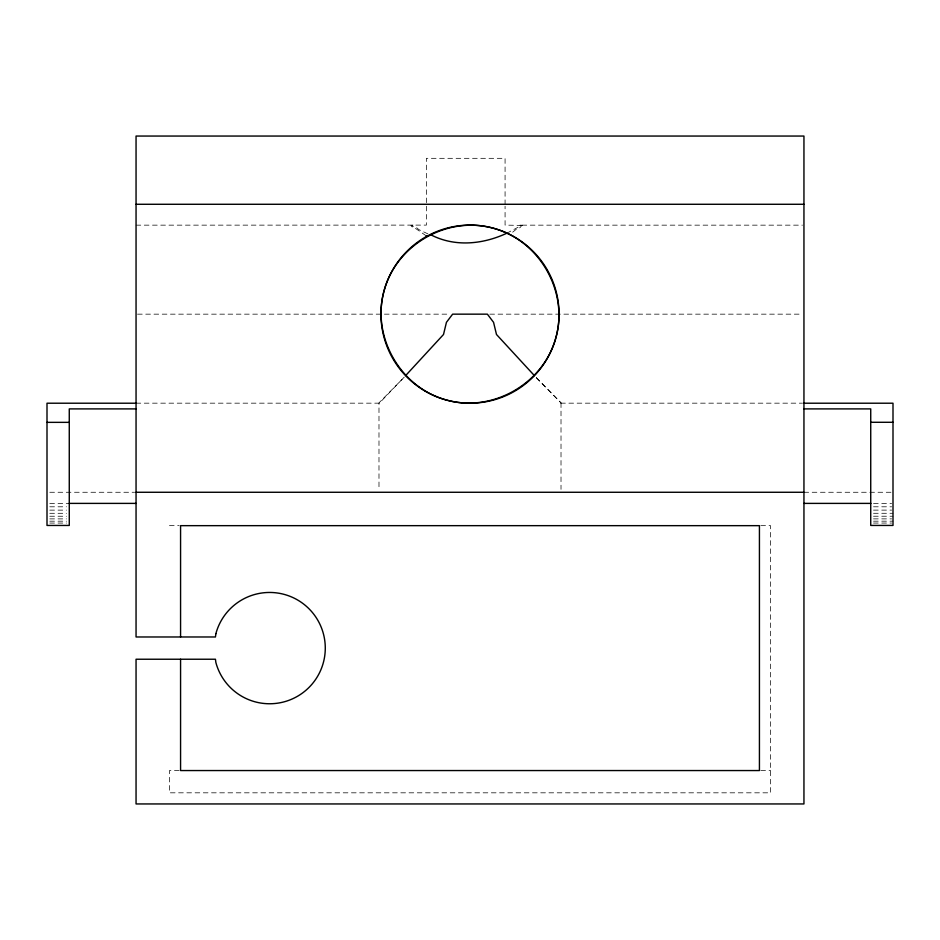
<?xml version="1.0" encoding="UTF-8"?>
<svg xmlns="http://www.w3.org/2000/svg" width="940" height="940" viewBox="0 0 940 940"><rect width="100%" height="100%" fill="white"/><g stroke="black" fill="none" stroke-linecap="round" stroke-linejoin="round"><path stroke-width="0.7" stroke-dasharray="4.7 3.53" d="M404.271 377.116L378.985 402.884L378.985 489.329M136.053 403.166L379.349 403.166L403.73 377.61M506.625 233.308L522.029 225.154L519.973 227.68L516.683 228.913L511.959 232.756M536.27 377.61L561.015 402.884L535.73 377.116M411.109 225.424L413.036 225.107M136.053 225.154L426.372 225.107L426.372 158.32L505.074 158.32L505.074 204.779M522.029 225.154L802.478 225.154M137.522 314.16L450.178 314.16M489.822 314.16L802.478 314.16M560.651 403.166L802.478 403.166M49.797 492.266L134.596 492.266M803.947 492.266L891.602 492.266M49.785 503.394L69.114 503.394M873.519 503.394L891.614 503.394M49.785 506.801L66.481 506.801M873.519 506.801L891.614 506.801M49.785 510.126L66.481 510.126M873.519 510.115L891.614 510.115M49.785 513.299L66.481 513.299M873.519 513.287L893 513.287M49.785 516.236L66.481 516.236M873.519 516.225L893 516.225M49.785 518.892L66.481 518.892M873.519 518.88L891.614 518.88M49.785 521.183L66.481 521.183M873.519 521.171L893 521.171M49.785 523.063L66.481 523.063M873.519 523.051L891.614 523.051M169.447 525.66L179.188 525.66M760.812 525.66L770.553 525.66L770.553 792.82L169.447 792.82L169.447 770.553L179.188 770.553M760.812 770.553L770.553 770.553M519.973 225.107L522.147 225.318M521.712 225.424L505.074 225.107L505.074 206.224M427.923 233.884L418.852 229.595L416.373 227.457C414.058 228.256 408.406 222.557 412.472 227.327L416.232 228.913L426.372 235.952M561.015 402.884L561.015 489.329"/><path stroke-width="1.41" d="M405.645 375.577L443.515 334.487L446.441 322.326L452.622 314.16L487.378 314.16L493.559 322.326L496.485 334.487L534.355 375.577M506.625 233.308C482.69 244.435 454.514 247.267 430.485 234.601M136.053 204.274L803.947 204.274M136.053 403.213L47 403.213L47 525.448L69.266 525.448L69.266 408.9L136.053 408.9M803.947 403.213L893 403.213L893 525.437L870.734 525.437L870.734 408.9L803.947 408.9M870.734 422.283L893 422.283M47 422.354L69.266 422.354M136.053 492.266L803.947 492.266M69.114 503.394L136.053 503.394M803.947 503.394L870.886 503.394M426.372 235.952L427.289 236.281M180.574 636.979L180.574 525.66L759.426 525.66L759.426 770.553L180.574 770.553L180.574 659.234M215.871 633.701L215.436 636.979L136.053 636.979L136.053 136.053L803.947 136.053L803.947 803.947L136.053 803.947L136.053 659.234L215.436 659.234L215.871 662.512A55.66 55.66 0 0 0 301.552 693.697A55.66 55.66 0 0 0 301.552 602.516A55.66 55.66 0 0 0 215.871 633.701M383.978 291.106C371.359 337.072 400.839 388.126 446.947 400.181C492.913 412.801 543.966 383.32 556.022 337.202C568.641 291.247 539.161 240.182 493.054 228.138C447.088 215.518 396.034 244.999 383.978 291.106M425.479 391.275A89.053 89.053 0 0 0 559.053 314.16A89.053 89.053 0 0 0 425.479 237.033A89.053 89.053 0 0 0 425.479 391.275"/></g></svg>
